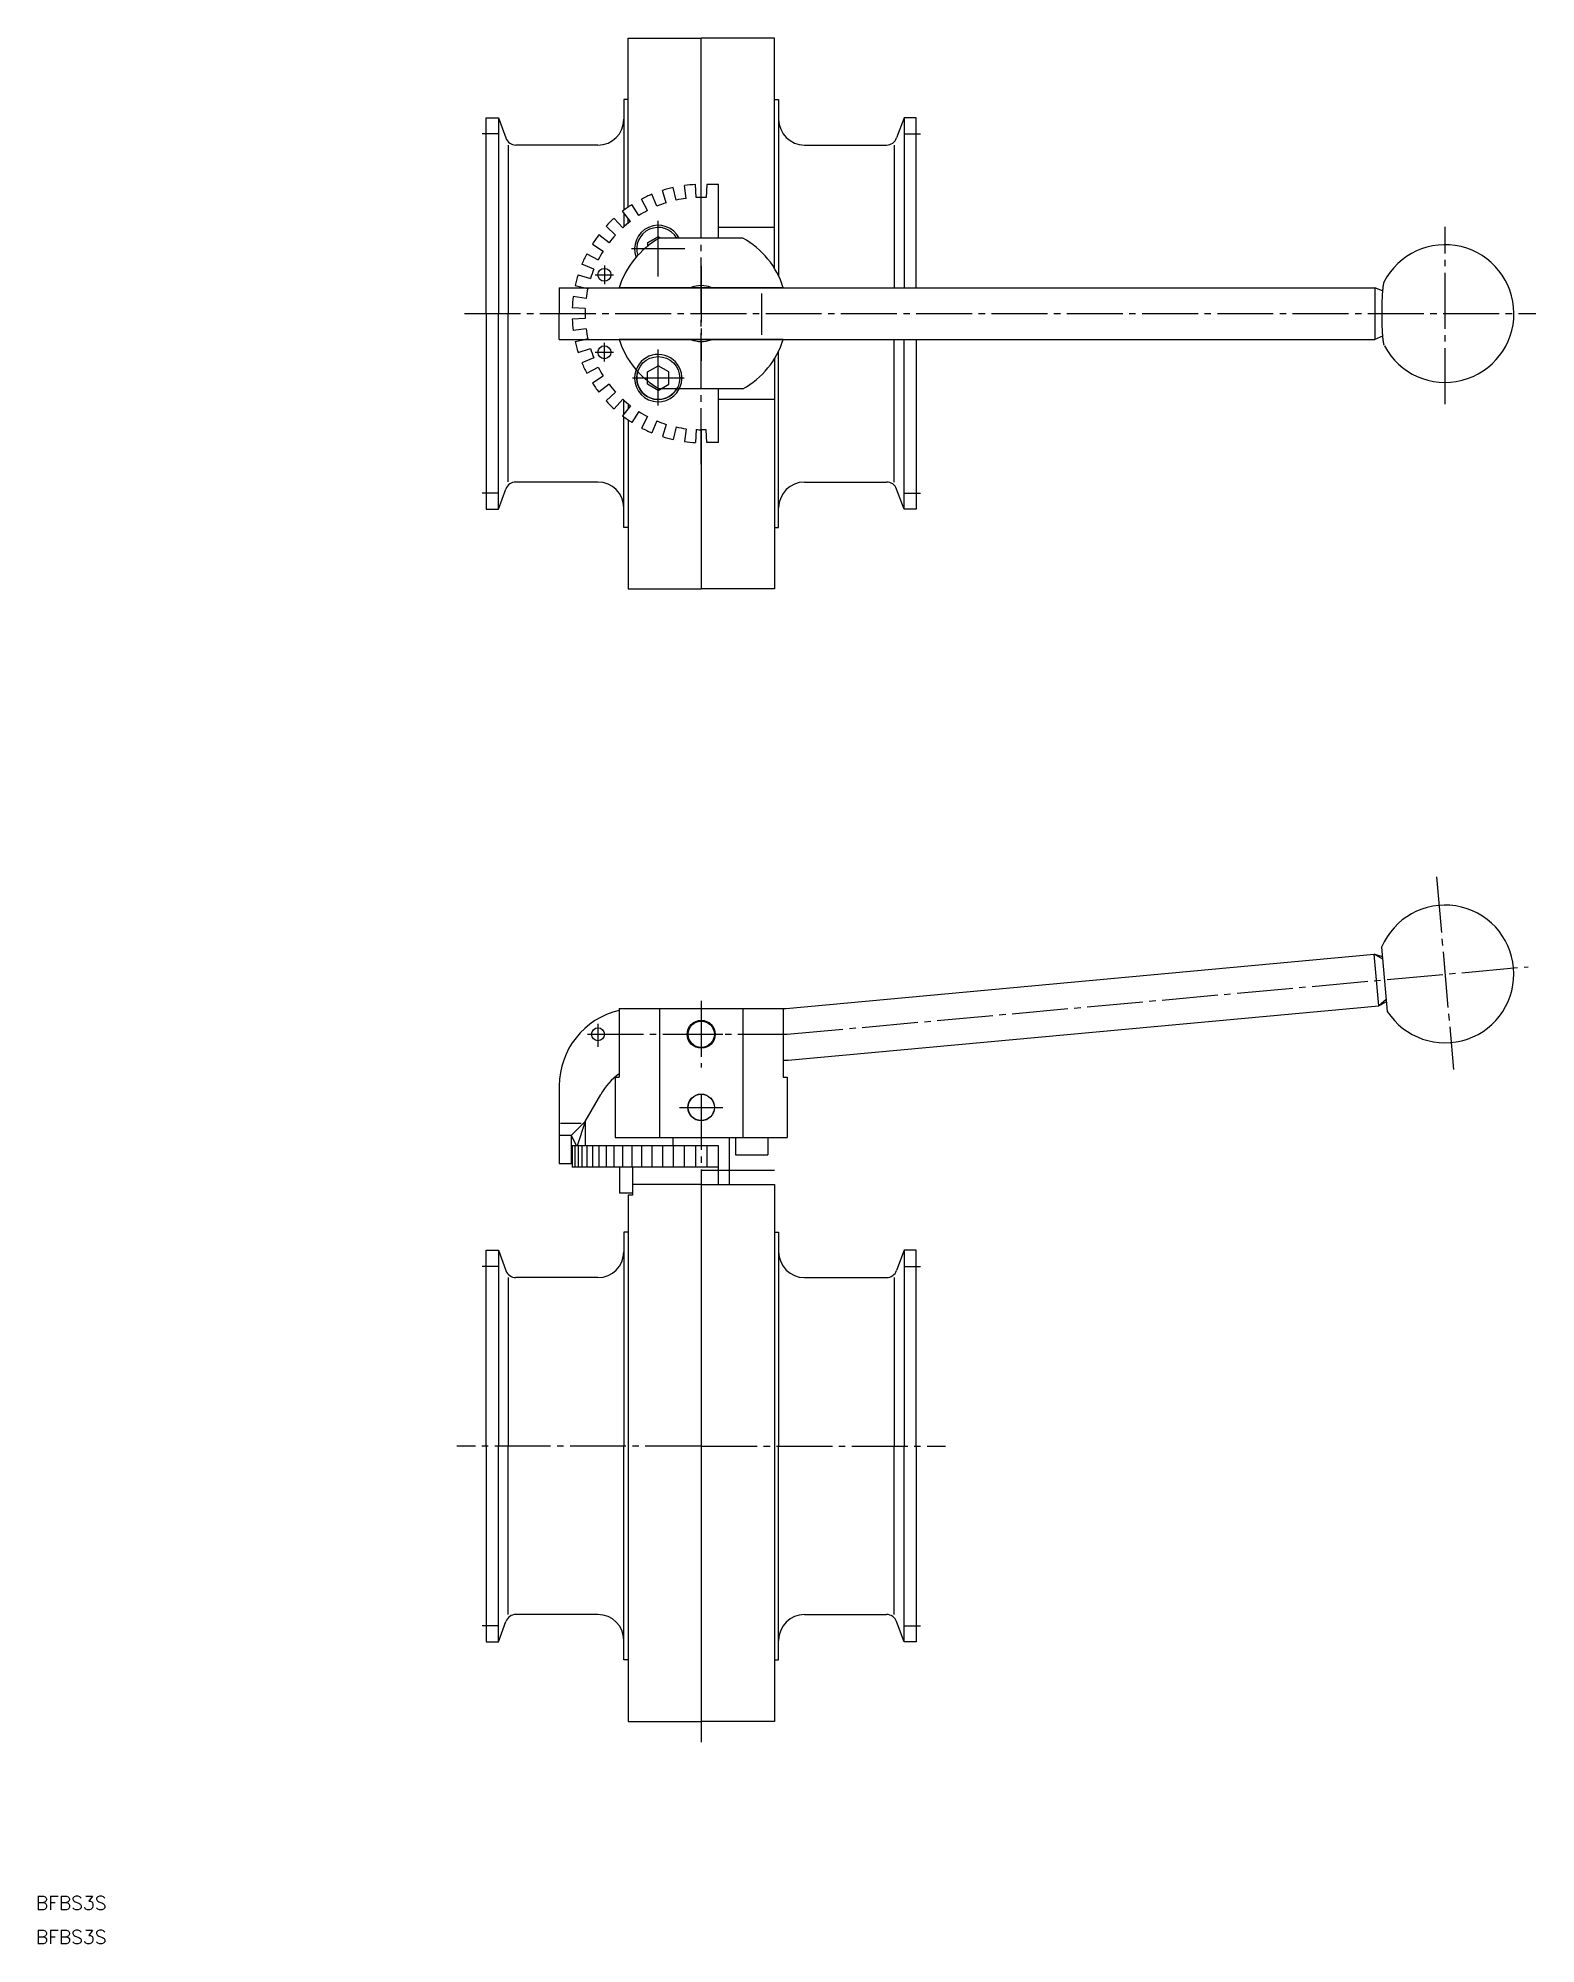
# Model space of a CAD drawing. Extents: x -42 to 307, y 84 to 527.
import ezdxf

# ---------------------------------------------------------------- set-up
doc = ezdxf.new("R2010")
doc.units = 0
doc.linetypes.add('CENTER', pattern=[17.5, 13, -1.5, 1.5, -1.5])
doc.layers.get('0').update_dxf_attribs({"linetype": 'CONTINUOUS'})
doc.layers.add('CENTER', color=1, linetype='CENTER')
doc.styles.get("Standard").update_dxf_attribs({"font": 'txt.shx', "bigfont": '@extfont2.shx'})

msp = doc.modelspace()

# ---------------------------------------------------------------- linework, layer by layer
at = {"color": 7, "linetype": 'CONTINUOUS'}
for p, q in [((95.48, 527.08), (112.48, 527.08)), ((95.48, 487.8), (95.48, 527.08)), ((129.48, 527.08), (112.48, 527.08)), ((112.48, 490.08), (112.48, 527.08)), ((129.48, 473.62), (129.48, 527.08)), ((95.48, 512.78), (94.48, 512.78)), ((94.48, 512.78), (94.48, 487.08)), ((129.48, 512.78), (130.48, 512.78)), ((130.48, 512.78), (130.48, 471.8)), ((62.48, 463.08), (62.48, 508.58)), ((62.48, 508.58), (65.33, 508.58)), ((65.32, 508.58), (65.33, 463.08)), ((65.33, 508.58), (67.04, 503.88)), ((159.63, 508.58), (157.91, 503.88)), ((162.48, 508.58), (159.63, 508.58)), ((159.63, 508.58), (159.63, 469.08)), ((162.48, 469.08), (162.48, 508.58)), ((62.48, 463.08), (62.48, 504.83)), ((67.63, 502.23), (67.64, 463.08)), ((88.48, 502.23), (69.39, 502.23)), ((136.48, 502.23), (155.56, 502.23)), ((157.32, 502.23), (157.32, 469.08)), ((162.48, 469.08), (162.48, 504.83)), ((104.36, 488.83), (103.46, 491.69)), ((106.63, 489.44), (105.98, 492.37)), ((108.95, 489.85), (108.56, 492.83)), ((111.3, 490.06), (111.17, 493.05)), ((113.79, 493.08), (113.66, 490.08)), ((116.48, 493.08), (113.79, 493.08)), ((116.48, 480.58), (116.48, 493.08)), ((97.97, 485.85), (96.36, 488.38)), ((100.01, 487.03), (98.62, 489.69)), ((102.14, 488.03), (101, 490.8)), ((113.66, 490.08), (112.48, 490.08)), ((92.57, 481.32), (90.36, 483.35)), ((94.24, 482.99), (92.21, 485.2)), ((96.04, 484.5), (94.21, 486.88)), ((94.48, 486.54), (94.48, 483.21)), ((95.48, 484.06), (95.48, 485.24)), ((129.48, 483.07), (116.48, 483.07)), ((87.17, 479.2), (89.7, 477.59)), ((91.06, 479.52), (88.68, 481.34)), ((99.98, 479.51), (102.45, 480.94)), ((102.48, 480.93), (99.98, 479.51)), ((99.98, 479.51), (99.98, 478.69)), ((103.07, 480.58), (102.48, 480.93)), ((122.16, 480.58), (102.79, 480.58)), ((87.53, 473.41), (84.76, 474.56)), ((85.87, 476.93), (88.53, 475.55)), ((83.19, 469.58), (85.41, 469.08)), ((83.86, 472.1), (86.73, 471.2)), ((79.48, 469.08), (269.06, 469.08)), ((79.48, 469.08), (79.48, 463.08)), ((85.71, 466.61), (82.73, 467)), ((85.41, 469.08), (86.12, 468.93)), ((112.48, 469.08), (93.4, 469.08)), ((131.56, 469.08), (112.48, 469.08)), ((269.06, 469.08), (269.06, 457.08)), ((270.86, 468.36), (269.06, 469.08)), ((62.48, 463.08), (62.48, 417.58)), ((62.48, 463.08), (62.48, 421.33)), ((65.32, 417.59), (65.33, 463.09)), ((67.63, 423.94), (67.64, 463.09)), ((79.48, 457.08), (79.48, 463.08)), ((85.5, 464.26), (82.5, 464.39)), ((85.5, 461.9), (82.5, 461.77)), ((79.48, 457.08), (269.06, 457.08)), ((85.71, 459.56), (82.73, 459.17)), ((83.19, 456.59), (85.41, 457.08)), ((85.41, 457.08), (86.12, 457.24)), ((112.48, 457.08), (93.4, 457.08)), ((131.56, 457.08), (112.48, 457.08)), ((157.32, 423.93), (157.32, 457.08)), ((159.63, 417.58), (159.63, 457.08)), ((162.48, 457.08), (162.48, 417.58)), ((162.48, 457.08), (162.48, 421.33)), ((270.86, 457.8), (269.06, 457.08)), ((83.86, 454.06), (86.73, 454.96)), ((87.53, 452.75), (84.76, 451.6)), ((129.48, 452.55), (129.48, 399.08)), ((130.48, 413.38), (130.48, 454.36)), ((85.87, 449.23), (88.53, 450.61)), ((87.17, 446.96), (89.7, 448.57)), ((99.98, 449.51), (102.45, 450.94)), ((99.98, 446.65), (99.98, 449.51)), ((99.98, 446.65), (99.98, 447.47)), ((104.93, 449.51), (102.45, 450.94)), ((104.93, 446.65), (104.93, 449.51)), ((91.06, 446.65), (88.68, 444.82)), ((92.57, 444.84), (90.36, 442.81)), ((94.24, 443.18), (92.21, 440.96)), ((94.48, 439.62), (94.48, 442.96)), ((102.45, 445.22), (99.98, 446.65)), ((102.48, 445.24), (99.98, 446.65)), ((102.45, 445.22), (104.93, 446.65)), ((103.07, 445.58), (102.48, 445.24)), ((122.16, 445.58), (102.79, 445.58)), ((116.48, 433.08), (116.48, 445.58)), ((129.48, 443.1), (116.48, 443.1)), ((96.04, 441.66), (94.21, 439.28)), ((94.48, 413.38), (94.48, 439.08)), ((95.48, 442.11), (95.48, 440.93)), ((97.97, 440.31), (96.36, 437.78)), ((100.01, 439.13), (98.62, 436.47)), ((95.48, 438.36), (95.48, 399.08)), ((102.14, 438.14), (101, 435.37)), ((104.36, 437.33), (103.46, 434.47)), ((106.63, 436.72), (105.98, 433.79)), ((108.95, 436.31), (108.56, 433.34)), ((111.3, 436.11), (111.17, 433.11)), ((113.66, 436.08), (112.48, 436.08)), ((112.48, 436.08), (112.48, 399.08)), ((113.79, 433.08), (113.66, 436.08)), ((116.48, 433.08), (113.79, 433.08)), ((65.33, 417.58), (67.04, 422.29)), ((88.48, 423.93), (69.39, 423.93)), ((136.48, 423.93), (155.56, 423.93)), ((159.63, 417.58), (157.91, 422.29)), ((62.48, 417.58), (65.33, 417.58)), ((162.48, 417.58), (159.63, 417.58)), ((95.48, 413.38), (94.48, 413.38)), ((129.48, 413.38), (130.48, 413.38)), ((95.48, 399.08), (112.48, 399.08)), ((129.48, 399.08), (112.48, 399.08)), ((270.66, 315.85), (271.97, 300.91)), ((132.19, 301.6), (268.92, 314.19)), ((269.97, 302.24), (268.92, 314.19)), ((270.86, 313.61), (268.92, 314.19)), ((270.91, 313.05), (268.92, 314.19)), ((93.4, 301.6), (93.4, 285.6)), ((93.4, 301.6), (131.56, 301.6)), ((97.48, 301.6), (132.19, 301.6)), ((102.79, 301.6), (102.79, 271.6)), ((122.15, 301.6), (122.15, 271.6)), ((131.56, 301.6), (131.56, 285.6)), ((132.71, 289.6), (269.97, 302.24)), ((271.72, 303.71), (269.97, 302.24)), ((271.77, 303.15), (269.97, 302.24)), ((131.56, 289.6), (132.71, 289.6)), ((79.48, 283.6), (79.48, 265.6)), ((92.48, 285.6), (92.48, 271.6)), ((92.48, 285.6), (93.4, 285.6)), ((131.56, 285.6), (132.48, 285.6)), ((132.48, 285.6), (132.48, 271.6)), ((85.48, 275.3), (89.11, 281.6)), ((84.61, 274.89), (79.76, 274.89)), ((82.28, 272.1), (85.48, 275.3)), ((85.48, 275.3), (83.63, 269.7)), ((85.48, 275.3), (85.48, 269.7)), ((82.28, 272.1), (79.48, 272.1)), ((82.28, 272.1), (82.28, 265.6)), ((82.28, 272.1), (83.46, 269.7)), ((92.48, 271.6), (112.48, 271.6)), ((105.97, 269.69), (105.97, 271.6)), ((112.48, 271.6), (132.48, 271.6)), ((118.98, 271.6), (118.97, 260.69)), ((120.48, 271.6), (120.48, 267.6)), ((127.98, 271.6), (127.98, 267.6)), ((82.48, 266.21), (82.28, 265.6)), ((116.48, 269.7), (82.48, 269.7)), ((82.48, 269.7), (82.48, 264.7)), ((116.48, 260.7), (116.48, 269.7)), ((120.48, 267.6), (127.98, 267.6)), ((79.48, 265.6), (82.48, 265.6)), ((116.48, 264.7), (82.48, 264.7)), ((93.48, 264.7), (93.48, 258.7)), ((96.48, 264.7), (96.48, 258.7)), ((129.48, 263.9), (112.48, 263.9)), ((96.48, 258.7), (93.48, 258.7)), ((96.48, 258.2), (95.48, 258.2)), ((96.48, 258.2), (95.48, 258.2)), ((95.48, 258.2), (95.48, 199.9)), ((112.48, 260.7), (96.48, 260.7)), ((96.48, 260.7), (96.48, 258.2)), ((112.48, 260.7), (129.48, 260.7)), ((112.48, 260.7), (112.48, 135.9)), ((129.48, 260.7), (129.48, 199.9)), ((95.48, 249.6), (94.48, 249.6)), ((94.48, 249.6), (94.48, 199.9)), ((129.48, 249.6), (130.48, 249.6)), ((130.48, 249.6), (130.48, 199.9)), ((62.48, 199.9), (62.48, 245.4)), ((62.48, 245.4), (65.33, 245.4)), ((65.32, 245.4), (65.33, 199.9)), ((65.33, 245.4), (67.04, 240.7)), ((159.63, 245.4), (157.91, 240.7)), ((162.48, 245.4), (159.63, 245.4)), ((159.63, 245.4), (159.63, 199.9)), ((162.48, 199.9), (162.48, 245.4)), ((62.48, 199.9), (62.48, 241.65)), ((162.48, 199.9), (162.48, 241.65)), ((67.63, 239.05), (67.64, 199.9)), ((88.48, 239.05), (69.39, 239.05)), ((136.48, 239.05), (155.56, 239.05)), ((157.32, 239.05), (157.32, 199.9)), ((62.48, 199.9), (62.48, 154.4)), ((62.48, 199.9), (62.48, 158.15)), ((65.32, 154.41), (65.33, 199.91)), ((67.63, 160.76), (67.64, 199.91)), ((94.48, 150.2), (94.48, 199.9)), ((95.48, 199.9), (95.48, 135.9)), ((129.48, 199.9), (129.48, 135.9)), ((130.48, 150.2), (130.48, 199.9)), ((157.32, 160.75), (157.32, 199.9)), ((159.63, 154.4), (159.63, 199.9)), ((162.48, 199.9), (162.48, 154.4)), ((162.48, 199.9), (162.48, 158.15)), ((88.48, 160.75), (69.39, 160.75)), ((136.48, 160.75), (155.56, 160.75)), ((65.33, 154.4), (67.04, 159.11)), ((159.63, 154.4), (157.91, 159.11)), ((62.48, 154.4), (65.33, 154.4)), ((162.48, 154.4), (159.63, 154.4)), ((95.48, 150.2), (94.48, 150.2)), ((129.48, 150.2), (130.48, 150.2)), ((95.48, 135.9), (112.48, 135.9)), ((129.48, 135.9), (112.48, 135.9))]:
    msp.add_line(p, q, dxfattribs=at)
at = {"color": 3, "linetype": 'CONTINUOUS'}
for p, q in [((83.18, 264.7), (83.18, 269.7)), ((83.86, 269.7), (83.86, 264.7)), ((84.75, 269.7), (84.75, 264.7)), ((85.86, 269.7), (85.86, 264.7)), ((87.17, 269.7), (87.17, 264.7)), ((88.67, 269.7), (88.67, 264.7)), ((90.35, 269.7), (90.35, 264.7)), ((92.2, 269.7), (92.2, 264.7)), ((94.21, 269.7), (94.21, 264.7)), ((96.35, 269.7), (96.35, 264.7)), ((98.62, 269.7), (98.62, 264.7)), ((100.99, 269.7), (100.99, 264.7)), ((103.45, 269.7), (103.45, 264.7)), ((105.97, 269.69), (105.98, 264.7)), ((108.55, 269.7), (108.55, 264.7)), ((111.16, 269.7), (111.16, 264.7)), ((113.78, 269.7), (113.78, 264.7))]:
    msp.add_line(p, q, dxfattribs=at)
at = {"color": 7, "linetype": 'CONTINUOUS'}
msp.add_polyline3d([(271.18, 470.4, 0), (271.17, 470.36, 0), (271.15, 470.32, 0), (271.14, 470.28, 0), (271.12, 470.23, 0), (271.11, 470.18, 0), (271.1, 470.13, 0), (271.09, 470.07, 0), (271.07, 470.02, 0), (271.06, 469.95, 0), (271.05, 469.89, 0), (271.04, 469.82, 0), (271.02, 469.75, 0), (271.01, 469.68, 0), (271, 469.6, 0), (270.99, 469.52, 0), (270.98, 469.44, 0), (270.96, 469.35, 0), (270.95, 469.26, 0), (270.94, 469.17, 0), (270.93, 469.08, 0), (270.92, 468.98, 0), (270.91, 468.88, 0), (270.9, 468.78, 0), (270.89, 468.68, 0), (270.88, 468.57, 0), (270.87, 468.46, 0), (270.86, 468.35, 0), (270.85, 468.23, 0), (270.84, 468.12, 0), (270.83, 468, 0), (270.82, 467.88, 0), (270.81, 467.75, 0), (270.8, 467.63, 0), (270.8, 467.5, 0), (270.79, 467.37, 0), (270.78, 467.24, 0), (270.77, 467.11, 0), (270.76, 466.98, 0), (270.76, 466.84, 0), (270.75, 466.7, 0), (270.74, 466.56, 0), (270.74, 466.42, 0), (270.73, 466.28, 0), (270.73, 466.13, 0), (270.72, 465.99, 0), (270.71, 465.84, 0), (270.71, 465.69, 0), (270.7, 465.55, 0), (270.7, 465.39, 0), (270.7, 465.24, 0), (270.69, 465.09, 0), (270.69, 464.94, 0), (270.69, 464.78, 0), (270.68, 464.63, 0), (270.68, 464.47, 0), (270.68, 464.32, 0), (270.68, 464.16, 0), (270.67, 464, 0), (270.67, 463.85, 0), (270.67, 463.69, 0), (270.67, 463.53, 0), (270.67, 463.37, 0), (270.67, 463.21, 0), (270.67, 463.06, 0), (270.67, 462.9, 0), (270.67, 462.74, 0), (270.67, 462.58, 0), (270.67, 462.42, 0), (270.67, 462.26, 0), (270.67, 462.11, 0), (270.68, 461.95, 0), (270.68, 461.79, 0), (270.68, 461.64, 0), (270.68, 461.48, 0), (270.69, 461.33, 0), (270.69, 461.18, 0), (270.69, 461.02, 0), (270.7, 460.87, 0), (270.7, 460.72, 0), (270.71, 460.57, 0), (270.71, 460.42, 0), (270.72, 460.27, 0), (270.72, 460.13, 0), (270.73, 459.98, 0), (270.73, 459.84, 0), (270.74, 459.7, 0), (270.75, 459.56, 0), (270.75, 459.42, 0), (270.76, 459.28, 0), (270.77, 459.14, 0), (270.77, 459.01, 0), (270.78, 458.88, 0), (270.79, 458.75, 0), (270.8, 458.62, 0), (270.81, 458.49, 0), (270.81, 458.37, 0), (270.82, 458.25, 0), (270.83, 458.13, 0), (270.84, 458.01, 0), (270.85, 457.89, 0), (270.86, 457.78, 0), (270.87, 457.67, 0), (270.88, 457.56, 0), (270.89, 457.45, 0), (270.9, 457.35, 0), (270.91, 457.25, 0), (270.92, 457.15, 0), (270.93, 457.06, 0), (270.94, 456.96, 0), (270.96, 456.87, 0), (270.97, 456.79, 0), (270.98, 456.7, 0), (270.99, 456.62, 0), (271, 456.54, 0), (271.01, 456.46, 0), (271.03, 456.39, 0), (271.04, 456.32, 0), (271.05, 456.25, 0), (271.06, 456.19, 0), (271.08, 456.13, 0), (271.09, 456.07, 0), (271.1, 456.02, 0), (271.12, 455.96, 0), (271.13, 455.92, 0), (271.14, 455.87, 0), (271.16, 455.83, 0), (271.17, 455.79, 0), (271.18, 455.75, 0)], dxfattribs=at)
for centre, radius in [((89.98, 472.08), 1.5), ((89.98, 454.08), 1.5), ((102.48, 448.08), 5), ((88.48, 295.6), 1.5), ((112.48, 295.6), 3.25), ((112.48, 295.6), 3.05), ((112.47, 278.6), 3.1), ((112.48, 278.6), 3.05)]:
    msp.add_circle(centre, radius, dxfattribs=at)
for centre, radius, start, end in [((88.48, 508.23), 6, 270, 0), ((136.48, 508.23), 6, 180, 270), ((69.39, 504.73), 2.5, 200, 270), ((155.56, 504.73), 2.5, 270, 340), ((112.48, 463.08), 30, 102.5, 107.5), ((112.48, 463.08), 30, 92.5, 97.5), ((112.48, 463.08), 30, 122.5, 127.5), ((112.48, 463.08), 30, 112.5, 117.5), ((112.48, 463.08), 27, 107.5, 112.5), ((112.48, 463.08), 27, 97.5, 102.5), ((112.48, 463.08), 27, 90, 92.5), ((112.48, 463.08), 30, 132.5, 137.5), ((112.48, 463.08), 27, 127.5, 132.5), ((102.48, 478.08), 5.5, 27.0357, 200.6483), ((102.48, 478.08), 5, 30, 197.588), ((112.48, 463.08), 27, 117.5, 122.5), ((112.48, 463.08), 30, 142.5, 147.5), ((112.48, 463.08), 27, 137.5, 142.5), ((112.48, 463.08), 20, 118.955, 162.5424), ((112.48, 463.08), 20, 17.4576, 61.045), ((285.41, 463.08), 16, 208.0314, 152.7853), ((112.48, 463.08), 30, 152.5, 157.5), ((112.48, 463.08), 27, 147.5, 152.5), ((112.48, 463.08), 30, 162.5, 167.5), ((112.48, 463.08), 27, 157.5, 162.5), ((112.48, 463.08), 6.5, 69.3197, 110.8418), ((112.48, 463.08), 30, 172.5, 177.5), ((112.48, 463.08), 27, 167.5, 172.5), ((112.48, 463.08), 30, 182.5, 187.5), ((112.48, 463.08), 27, 177.5, 180), ((112.48, 463.08), 27, 180, 182.5), ((112.48, 463.08), 30, 192.5, 197.5), ((112.48, 463.08), 27, 187.5, 192.5), ((112.48, 463.08), 20, 197.4576, 241.045), ((112.48, 463.08), 6.5, 248.1562, 290.7621), ((112.48, 463.08), 20, 298.955, 342.5424), ((112.48, 463.08), 27, 197.5, 202.5), ((102.48, 448.08), 5.5, 332.9643, 159.3517), ((112.48, 463.08), 30, 202.5, 207.5), ((112.48, 463.08), 27, 207.5, 212.5), ((102.48, 448.08), 5.5, 159.3517, 332.9643), ((102.48, 448.08), 5, 162.412, 332.9643), ((112.48, 463.08), 30, 212.5, 217.5), ((112.48, 463.08), 27, 217.5, 222.5), ((112.48, 463.08), 27, 227.5, 232.5), ((112.48, 463.08), 30, 222.5, 227.5), ((112.48, 463.08), 30, 232.5, 237.5), ((112.48, 463.08), 27, 237.5, 242.5), ((112.48, 463.08), 30, 242.5, 247.5), ((112.48, 463.08), 27, 247.5, 252.5), ((112.48, 463.08), 30, 252.5, 257.5), ((112.48, 463.08), 27, 257.5, 262.5), ((112.48, 463.08), 27, 267.5, 270), ((112.48, 463.08), 30, 262.5, 267.5), ((69.39, 421.43), 2.5, 90, 160), ((88.48, 417.93), 6, 0, 90), ((136.48, 417.93), 6, 90, 180), ((155.56, 421.43), 2.5, 20, 90), ((285.39, 309.61), 16, 212.9524, 157.047), ((97.48, 283.6), 18, 103.0969, 180), ((102.97, 273.6), 16, 126.7469, 150), ((88.48, 245.05), 6, 270, 0), ((136.48, 245.05), 6, 180, 270), ((69.39, 241.55), 2.5, 200, 270), ((155.56, 241.55), 2.5, 270, 340), ((69.39, 158.25), 2.5, 90, 160), ((88.48, 154.75), 6, 0, 90), ((136.48, 154.75), 6, 90, 180), ((155.56, 158.25), 2.5, 20, 90)]:
    msp.add_arc(centre, radius, start, end, dxfattribs=at)
at = {"layer": 'CENTER', "color": 1, "linetype": 'CENTER'}
for p, q in [((65.21, 504.83), (61.53, 504.83)), ((159.75, 504.83), (163.43, 504.83)), ((112.48, 428.08), (112.48, 498.08)), ((102.48, 471.65), (102.48, 484.63)), ((285.39, 442.05), (285.39, 483.26)), ((89.98, 474.26), (89.98, 469.89)), ((108.7, 478.08), (96.31, 478.08)), ((112.48, 474.08), (112.48, 452.08)), ((87.79, 472.08), (92.1, 472.08)), ((126.48, 467.72), (126.48, 458.11)), ((57.47, 463.08), (306.51, 463.08)), ((89.98, 451.91), (89.98, 456.28)), ((87.79, 454.08), (92.1, 454.08)), ((102.48, 441.69), (102.48, 454.94)), ((108.54, 448.08), (96.49, 448.08)), ((65.21, 421.33), (61.53, 421.33)), ((159.75, 421.33), (163.43, 421.33)), ((283.42, 332.19), (287.34, 287.37)), ((132.48, 295.6), (304.7, 311.3)), ((112.48, 303.35), (112.48, 287.85)), ((88.48, 298.02), (88.48, 292.66)), ((86.03, 295.6), (132.48, 295.6)), ((107.43, 295.6), (117.53, 295.6)), ((112.48, 281.7), (112.48, 131.1)), ((107.43, 278.6), (117.53, 278.6)), ((108.04, 278.6), (116.71, 278.6)), ((65.21, 241.65), (61.53, 241.65)), ((159.75, 241.65), (163.43, 241.65)), ((112.48, 199.9), (55.67, 199.9)), ((112.48, 199.9), (169.28, 199.9)), ((65.21, 158.15), (61.53, 158.15)), ((159.75, 158.15), (163.43, 158.15))]:
    msp.add_line(p, q, dxfattribs=at)

# ---------------------------------------------------------------- texts
at = {"color": 7, "linetype": 'CONTINUOUS'}
for p in [(-42.22, 92.13), (-42.22, 84.21)]:
    msp.add_text('BFBS3S', height=3.2, dxfattribs=at).set_placement(p)

doc.saveas('drawing.dxf')
